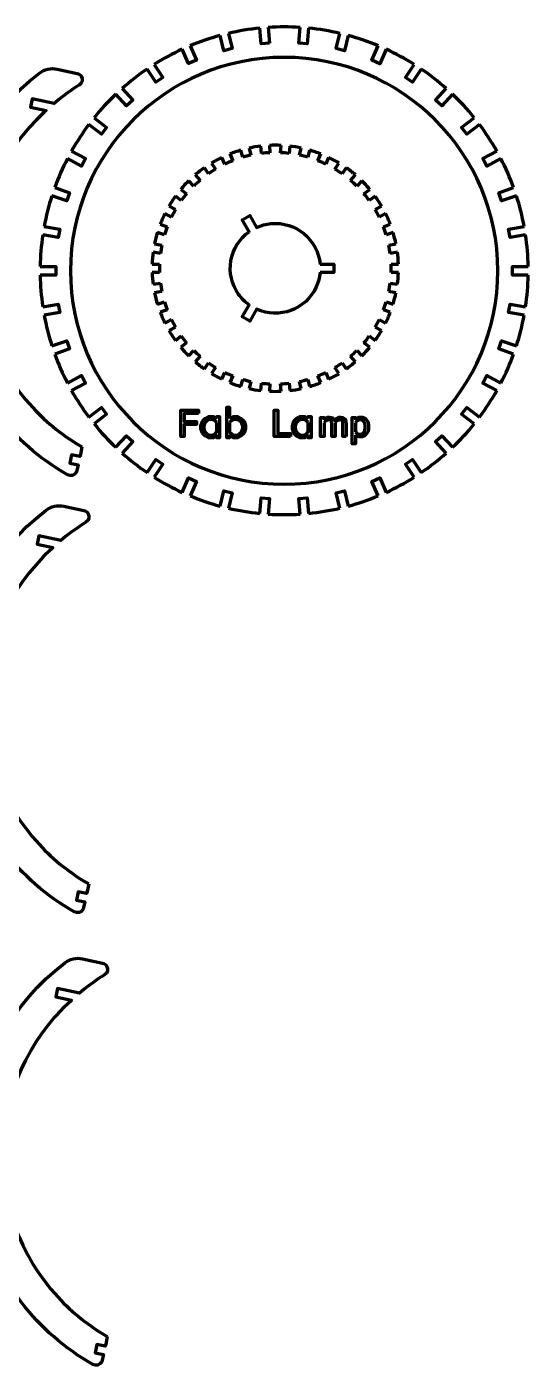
# Model space of a CAD drawing. Extents: x -825 to -144, y -811 to -185.
# Drawn here: x -378 to -144, y -811 to -185 of the extents above; entities that cross this region are included whole.
import ezdxf

# ---------------------------------------------------------------- set-up
doc = ezdxf.new("R2010")
doc.units = 0
doc.layers.add('layer0', color=255, linetype='CONTINUOUS', lineweight=100)
doc.layers.add('layer1', color=5, linetype='CONTINUOUS', lineweight=100)

msp = doc.modelspace()

# ---------------------------------------------------------------- linework, layer by layer
at = {"layer": 'layer0'}
for p, q in [((-265.47, -185.2), (-264.86, -192.53)), ((-364.15, -204.63), (-354.73, -206.64)), ((-277.42, -245.87), (-278.26, -242.55)), ((-274.38, -241.57), (-273.54, -244.88)), ((-268.66, -244.07), (-268.95, -240.66)), ((-264.96, -240.33), (-264.68, -243.74)), ((-259.73, -243.74), (-259.45, -240.33)), ((-255.47, -240.66), (-255.75, -244.07)), ((-250.87, -244.88), (-250.03, -241.57)), ((-246.16, -242.55), (-246.99, -245.87)), ((-291.97, -248.57), (-290.1, -251.43)), ((-285.76, -249.08), (-287.13, -245.95)), ((-283.47, -244.34), (-282.09, -247.47)), ((-242.32, -247.47), (-240.95, -244.34)), ((-237.28, -245.95), (-238.66, -249.08)), ((-234.31, -251.43), (-232.44, -248.57)), ((-299.67, -254.14), (-297.35, -256.66)), ((-293.45, -253.62), (-295.32, -250.76)), ((-229.09, -250.76), (-230.96, -253.62)), ((-227.06, -256.66), (-224.74, -254.14)), ((-306.34, -260.9), (-303.65, -263)), ((-300.3, -259.36), (-302.61, -256.85)), ((-221.8, -256.85), (-224.11, -259.36)), ((-220.77, -263), (-218.07, -260.9)), ((-311.81, -268.67), (-308.81, -270.3)), ((-306.1, -266.16), (-308.8, -264.06)), ((-215.61, -264.06), (-218.31, -266.16)), ((-215.61, -270.3), (-212.6, -268.67)), ((-310.71, -273.81), (-313.72, -272.19)), ((-210.7, -272.19), (-213.7, -273.81)), ((-314, -282.13), (-317.23, -281.02)), ((-315.93, -277.23), (-312.7, -278.34)), ((-211.72, -278.34), (-208.48, -277.23)), ((-207.18, -281.02), (-210.42, -282.13)), ((-318.58, -286.35), (-315.21, -286.92)), ((-209.2, -286.92), (-205.83, -286.35)), ((-315.87, -290.86), (-319.24, -290.3)), ((-205.17, -290.3), (-208.55, -290.86)), ((-319.69, -295.79), (-316.28, -295.79)), ((-316.28, -299.79), (-319.69, -299.79)), ((-208.14, -295.79), (-204.72, -295.79)), ((-204.72, -299.79), (-208.14, -299.79)), ((-319.24, -305.28), (-315.87, -304.72)), ((-208.55, -304.72), (-205.17, -305.28)), ((-315.21, -308.66), (-318.58, -309.22)), ((-205.83, -309.22), (-209.2, -308.66)), ((-317.23, -314.56), (-314, -313.45)), ((-312.7, -317.24), (-315.93, -318.35)), ((-208.48, -318.35), (-211.72, -317.24)), ((-210.42, -313.45), (-207.18, -314.56)), ((-313.72, -323.39), (-310.71, -321.76)), ((-308.81, -325.28), (-311.81, -326.91)), ((-212.6, -326.91), (-215.61, -325.28)), ((-213.7, -321.76), (-210.7, -323.39)), ((-308.8, -331.52), (-306.1, -329.42)), ((-218.31, -329.42), (-215.61, -331.52)), ((-303.65, -332.58), (-306.34, -334.68)), ((-302.61, -338.73), (-300.3, -336.22)), ((-224.11, -336.22), (-221.8, -338.73)), ((-218.07, -334.68), (-220.77, -332.58)), ((-297.35, -338.92), (-299.67, -341.44)), ((-295.32, -344.82), (-293.45, -341.96)), ((-290.1, -344.15), (-291.97, -347.01)), ((-232.44, -347.01), (-234.31, -344.15)), ((-230.96, -341.96), (-229.09, -344.82)), ((-224.74, -341.44), (-227.06, -338.92)), ((-287.13, -349.63), (-285.76, -346.5)), ((-282.09, -348.11), (-283.47, -351.24)), ((-278.26, -353.03), (-277.42, -349.71)), ((-246.99, -349.71), (-246.16, -353.03)), ((-240.95, -351.24), (-242.32, -348.11)), ((-238.66, -346.5), (-237.28, -349.63)), ((-273.54, -350.7), (-274.38, -354.01)), ((-268.95, -354.92), (-268.66, -351.51)), ((-264.68, -351.84), (-264.96, -355.25)), ((-259.45, -355.25), (-259.73, -351.84)), ((-255.75, -351.51), (-255.47, -354.92)), ((-250.03, -354.01), (-250.87, -350.7)), ((-361.02, -408.98), (-351.6, -410.99)), ((-352.31, -620.59), (-342.89, -622.59))]:
    msp.add_line(p, q, dxfattribs=at)
for points in [[(-264.86, -192.53), (-268.85, -192.86), (-269.46, -185.53)], [(-246.64, -185.53), (-247.25, -192.86), (-251.24, -192.53), (-250.63, -185.2)], [(-302.01, -193.77), (-299.05, -200.51), (-302.71, -202.11), (-305.67, -195.38)], [(-284.09, -187.97), (-282.29, -195.1), (-286.16, -196.08), (-287.97, -188.95)], [(-228.13, -188.95), (-229.94, -196.08), (-233.81, -195.1), (-232.01, -187.97)], [(-210.43, -195.38), (-213.39, -202.12), (-217.05, -200.51), (-214.1, -193.77)], [(-318.72, -202.44), (-314.69, -208.6), (-318.04, -210.79), (-322.07, -204.63)], [(-194.03, -204.63), (-198.06, -210.79), (-201.41, -208.6), (-197.38, -202.44)], [(-364.54, -219.89), (-365.47, -220.67), (-375.77, -218.48), (-376.6, -222.39), (-369.17, -223.97), (-370.09, -224.84)], [(-333.78, -213.74), (-328.79, -219.15), (-331.74, -221.86), (-336.72, -216.45)], [(-179.38, -216.45), (-184.36, -221.86), (-187.31, -219.16), (-182.32, -213.74)], [(-346.77, -227.37), (-340.96, -231.89), (-343.42, -235.04), (-349.23, -230.53)], [(-166.87, -230.53), (-172.68, -235.04), (-175.14, -231.89), (-169.33, -227.37)], [(-357.34, -242.95), (-350.87, -246.45), (-352.78, -249.97), (-359.25, -246.47)], [(-156.85, -246.47), (-163.32, -249.97), (-165.23, -246.45), (-158.76, -242.95)], [(-365.21, -260.05), (-358.25, -262.44), (-359.55, -266.23), (-366.51, -263.84)], [(-149.59, -263.84), (-156.55, -266.23), (-157.85, -262.44), (-150.89, -260.06)], [(-274.39, -280.69), (-274.39, -280.69), (-277.61, -275.1), (-277.61, -275.1), (-277.61, -275.1), (-274.15, -273.1), (-274.15, -273.1), (-274.15, -273.1), (-270.93, -278.69), (-270.93, -278.69)], [(-370.15, -278.22), (-362.89, -279.43), (-363.55, -283.38), (-370.81, -282.17)], [(-145.29, -282.17), (-152.55, -283.38), (-153.21, -279.43), (-145.95, -278.22)], [(-372.03, -296.96), (-364.68, -296.96), (-364.68, -300.96), (-372.03, -300.96)], [(-234.86, -295.79), (-234.86, -295.79), (-234.86, -299.79), (-234.86, -299.79), (-234.86, -299.79), (-241.3, -299.79), (-241.3, -299.79)], [(-241.3, -295.79), (-241.3, -295.79), (-234.86, -295.79), (-234.86, -295.79)], [(-144.07, -300.96), (-151.42, -300.96), (-151.42, -296.96), (-144.07, -296.96)], [(-370.81, -315.74), (-363.55, -314.53), (-362.89, -318.48), (-370.15, -319.69)], [(-270.93, -316.89), (-270.93, -316.89), (-274.15, -322.48), (-274.15, -322.48), (-274.15, -322.48), (-277.61, -320.48), (-277.61, -320.48), (-277.61, -320.48), (-274.39, -314.89), (-274.39, -314.89)], [(-145.95, -319.69), (-153.21, -318.48), (-152.55, -314.53), (-145.29, -315.75)], [(-366.51, -334.07), (-359.55, -331.69), (-358.25, -335.47), (-365.21, -337.86)], [(-150.89, -337.86), (-157.85, -335.47), (-156.55, -331.69), (-149.59, -334.08)], [(-359.25, -351.45), (-352.78, -347.95), (-350.87, -351.46), (-357.34, -354.97)], [(-158.76, -354.97), (-165.23, -351.46), (-163.32, -347.95), (-156.85, -351.45)], [(-349.23, -367.39), (-343.42, -362.87), (-340.97, -366.03), (-346.77, -370.54)], [(-169.33, -370.55), (-175.14, -366.03), (-172.68, -362.87), (-166.87, -367.39)], [(-352.49, -381.25), (-353.25, -384.84), (-353.45, -385.77), (-357.36, -384.94), (-358.19, -388.86), (-354.28, -389.69), (-354.84, -392.31)], [(-336.72, -381.46), (-331.74, -376.05), (-328.8, -378.76), (-333.78, -384.17)], [(-182.32, -384.17), (-187.31, -378.76), (-184.36, -376.05), (-179.38, -381.46)], [(-322.07, -393.29), (-318.04, -387.13), (-314.7, -389.31), (-318.72, -395.47)], [(-197.38, -395.47), (-201.41, -389.31), (-198.06, -387.13), (-194.03, -393.29)], [(-305.67, -402.54), (-302.71, -395.8), (-299.05, -397.41), (-302.01, -404.14)], [(-214.1, -404.14), (-217.05, -397.41), (-213.39, -395.8), (-210.43, -402.54)], [(-287.97, -408.96), (-286.17, -401.83), (-282.29, -402.81), (-284.09, -409.94)], [(-269.46, -412.38), (-268.85, -405.05), (-264.86, -405.38), (-265.47, -412.72)], [(-250.63, -412.72), (-251.24, -405.38), (-247.25, -405.05), (-246.65, -412.38)], [(-232.01, -409.94), (-233.81, -402.81), (-229.94, -401.83), (-228.13, -408.96)], [(-361.41, -424.23), (-362.34, -425.02), (-372.65, -422.83), (-373.48, -426.74), (-366.04, -428.32), (-366.96, -429.19)], [(-349.36, -585.6), (-350.12, -589.19), (-350.32, -590.12), (-354.23, -589.29), (-355.06, -593.2), (-351.15, -594.04), (-351.71, -596.65)], [(-352.71, -635.84), (-353.63, -636.63), (-363.94, -634.44), (-364.77, -638.35), (-357.33, -639.93), (-358.26, -640.8)], [(-340.65, -797.21), (-341.41, -800.8), (-341.61, -801.73), (-345.52, -800.9), (-346.36, -804.81), (-342.44, -805.65), (-343, -808.26)]]:
    msp.add_lwpolyline(points, dxfattribs=at)
for points in [[(-269.46, -185.53), (-274.38, -186.02), (-279.27, -186.84), (-284.09, -187.97)], [(-250.63, -185.2), (-255.57, -184.88), (-260.53, -184.88), (-265.47, -185.2)], [(-232.01, -187.97), (-236.83, -186.84), (-241.72, -186.02), (-246.64, -185.53)], [(-287.97, -188.95), (-292.75, -190.25), (-297.44, -191.86), (-302.01, -193.77)], [(-214.1, -193.77), (-218.66, -191.86), (-223.35, -190.25), (-228.13, -188.95)], [(-305.67, -195.38), (-310.17, -197.45), (-314.53, -199.81), (-318.72, -202.44)], [(-197.38, -202.44), (-201.57, -199.81), (-205.93, -197.45), (-210.43, -195.38)], [(-322.07, -204.63), (-326.16, -207.41), (-330.08, -210.45), (-333.78, -213.74)], [(-182.32, -213.74), (-186.02, -210.45), (-189.94, -207.41), (-194.03, -204.63)], [(-336.72, -216.45), (-340.3, -219.87), (-343.66, -223.52), (-346.77, -227.37)], [(-169.33, -227.37), (-172.44, -223.52), (-175.8, -219.87), (-179.38, -216.45)], [(-349.23, -230.53), (-352.2, -234.49), (-354.91, -238.64), (-357.34, -242.95)], [(-158.76, -242.95), (-161.19, -238.64), (-163.9, -234.49), (-166.87, -230.53)], [(-278.26, -242.55), (-280.02, -243.06), (-281.76, -243.66), (-283.47, -244.34)], [(-268.95, -240.66), (-270.77, -240.88), (-272.58, -241.18), (-274.38, -241.57)], [(-264.68, -243.74), (-266.01, -243.8), (-267.34, -243.91), (-268.66, -244.07)], [(-259.45, -240.33), (-261.29, -240.25), (-263.13, -240.25), (-264.96, -240.33)], [(-255.75, -244.07), (-257.07, -243.91), (-258.4, -243.8), (-259.73, -243.74)], [(-250.03, -241.57), (-251.83, -241.18), (-253.64, -240.88), (-255.47, -240.66)], [(-240.95, -244.34), (-242.65, -243.66), (-244.39, -243.06), (-246.16, -242.55)], [(-359.25, -246.47), (-361.53, -250.86), (-363.52, -255.4), (-365.21, -260.05)], [(-287.13, -245.95), (-288.79, -246.74), (-290.4, -247.62), (-291.97, -248.57)], [(-282.09, -247.47), (-283.33, -247.96), (-284.56, -248.5), (-285.76, -249.08)], [(-273.54, -244.88), (-274.84, -245.16), (-276.14, -245.49), (-277.42, -245.87)], [(-246.99, -245.87), (-248.27, -245.49), (-249.57, -245.16), (-250.87, -244.88)], [(-238.66, -249.08), (-239.86, -248.5), (-241.08, -247.96), (-242.32, -247.47)], [(-232.44, -248.57), (-234.01, -247.62), (-235.63, -246.74), (-237.28, -245.95)], [(-150.89, -260.06), (-152.58, -255.4), (-154.57, -250.86), (-156.85, -246.47)], [(-297.35, -256.66), (-298.37, -257.52), (-299.35, -258.43), (-300.3, -259.36)], [(-295.32, -250.76), (-296.83, -251.81), (-298.28, -252.94), (-299.67, -254.14)], [(-290.1, -251.43), (-291.25, -252.12), (-292.36, -252.85), (-293.45, -253.62)], [(-230.96, -253.62), (-232.05, -252.85), (-233.16, -252.12), (-234.31, -251.43)], [(-224.74, -254.14), (-226.14, -252.94), (-227.59, -251.81), (-229.09, -250.76)], [(-224.11, -259.36), (-225.06, -258.43), (-226.04, -257.52), (-227.06, -256.66)], [(-302.61, -256.85), (-303.92, -258.14), (-305.17, -259.49), (-306.34, -260.9)], [(-218.07, -260.9), (-219.25, -259.49), (-220.49, -258.14), (-221.8, -256.85)], [(-366.51, -263.84), (-368.03, -268.55), (-369.25, -273.35), (-370.15, -278.22)], [(-308.8, -264.06), (-309.88, -265.55), (-310.88, -267.09), (-311.81, -268.67)], [(-303.65, -263), (-304.5, -264.02), (-305.32, -265.08), (-306.1, -266.16)], [(-218.31, -266.16), (-219.09, -265.08), (-219.91, -264.02), (-220.77, -263)], [(-212.6, -268.67), (-213.53, -267.09), (-214.53, -265.55), (-215.61, -264.06)], [(-145.95, -278.22), (-146.85, -273.35), (-148.07, -268.55), (-149.59, -263.84)], [(-313.72, -272.19), (-314.54, -273.83), (-315.27, -275.52), (-315.93, -277.23)], [(-308.81, -270.3), (-309.48, -271.45), (-310.12, -272.62), (-310.71, -273.81)], [(-213.7, -273.81), (-214.29, -272.62), (-214.93, -271.45), (-215.61, -270.3)], [(-208.48, -277.23), (-209.14, -275.52), (-209.88, -273.83), (-210.7, -272.19)], [(-317.23, -281.02), (-317.76, -282.77), (-318.22, -284.55), (-318.58, -286.35)], [(-312.7, -278.34), (-313.18, -279.59), (-313.61, -280.85), (-314, -282.13)], [(-210.42, -282.13), (-210.8, -280.85), (-211.24, -279.59), (-211.72, -278.34)], [(-205.83, -286.35), (-206.2, -284.55), (-206.65, -282.77), (-207.18, -281.02)], [(-370.81, -282.17), (-371.54, -287.07), (-371.95, -292.01), (-372.03, -296.96)], [(-315.21, -286.92), (-315.48, -288.22), (-315.7, -289.54), (-315.87, -290.86)], [(-208.55, -290.86), (-208.72, -289.54), (-208.94, -288.22), (-209.2, -286.92)], [(-144.07, -296.96), (-144.16, -292.01), (-144.56, -287.07), (-145.29, -282.17)], [(-319.24, -290.3), (-319.48, -292.12), (-319.63, -293.95), (-319.69, -295.79)], [(-204.72, -295.79), (-204.78, -293.95), (-204.93, -292.12), (-205.17, -290.3)], [(-319.69, -299.79), (-319.63, -301.63), (-319.48, -303.46), (-319.24, -305.28)], [(-316.28, -295.79), (-316.32, -297.12), (-316.32, -298.46), (-316.28, -299.79)], [(-208.14, -299.79), (-208.09, -298.46), (-208.09, -297.12), (-208.14, -295.79)], [(-205.17, -305.28), (-204.93, -303.46), (-204.78, -301.63), (-204.72, -299.79)], [(-372.03, -300.96), (-371.95, -305.91), (-371.54, -310.85), (-370.81, -315.74)], [(-315.87, -304.72), (-315.7, -306.04), (-315.48, -307.36), (-315.21, -308.66)], [(-209.2, -308.66), (-208.94, -307.36), (-208.72, -306.04), (-208.55, -304.72)], [(-145.29, -315.75), (-144.56, -310.85), (-144.16, -305.91), (-144.07, -300.96)], [(-318.58, -309.22), (-318.22, -311.03), (-317.76, -312.81), (-317.23, -314.56)], [(-207.18, -314.56), (-206.65, -312.81), (-206.2, -311.03), (-205.83, -309.22)], [(-315.93, -318.35), (-315.27, -320.06), (-314.54, -321.75), (-313.72, -323.39)], [(-314, -313.45), (-313.61, -314.73), (-313.18, -315.99), (-312.7, -317.24)], [(-211.72, -317.24), (-211.24, -315.99), (-210.8, -314.73), (-210.42, -313.45)], [(-210.7, -323.39), (-209.88, -321.75), (-209.14, -320.06), (-208.48, -318.35)], [(-370.15, -319.69), (-369.25, -324.56), (-368.03, -329.36), (-366.51, -334.07)], [(-310.71, -321.76), (-310.12, -322.96), (-309.48, -324.13), (-308.81, -325.28)], [(-215.61, -325.28), (-214.93, -324.13), (-214.29, -322.96), (-213.7, -321.76)], [(-149.59, -334.08), (-148.07, -329.37), (-146.85, -324.56), (-145.95, -319.69)], [(-311.81, -326.91), (-310.88, -328.49), (-309.88, -330.03), (-308.8, -331.52)], [(-306.1, -329.42), (-305.32, -330.5), (-304.5, -331.56), (-303.65, -332.58)], [(-220.77, -332.58), (-219.91, -331.56), (-219.09, -330.5), (-218.31, -329.42)], [(-215.61, -331.52), (-214.53, -330.03), (-213.53, -328.49), (-212.6, -326.91)], [(-365.21, -337.86), (-363.52, -342.51), (-361.53, -347.05), (-359.25, -351.45)], [(-306.34, -334.68), (-305.17, -336.09), (-303.92, -337.44), (-302.61, -338.73)], [(-300.3, -336.22), (-299.35, -337.15), (-298.37, -338.06), (-297.35, -338.92)], [(-227.06, -338.92), (-226.04, -338.06), (-225.06, -337.15), (-224.11, -336.22)], [(-221.8, -338.73), (-220.49, -337.44), (-219.25, -336.09), (-218.07, -334.68)], [(-156.85, -351.45), (-154.57, -347.05), (-152.58, -342.51), (-150.89, -337.86)], [(-299.67, -341.44), (-298.28, -342.64), (-296.83, -343.77), (-295.32, -344.82)], [(-293.45, -341.96), (-292.36, -342.73), (-291.25, -343.46), (-290.1, -344.15)], [(-234.31, -344.15), (-233.16, -343.46), (-232.05, -342.73), (-230.96, -341.96)], [(-229.09, -344.82), (-227.59, -343.77), (-226.14, -342.64), (-224.74, -341.44)], [(-291.97, -347.01), (-290.4, -347.96), (-288.79, -348.84), (-287.13, -349.63)], [(-285.76, -346.5), (-284.56, -347.08), (-283.33, -347.62), (-282.09, -348.11)], [(-277.42, -349.71), (-276.14, -350.09), (-274.84, -350.42), (-273.54, -350.7)], [(-250.87, -350.7), (-249.57, -350.42), (-248.27, -350.09), (-246.99, -349.71)], [(-242.32, -348.11), (-241.08, -347.62), (-239.86, -347.08), (-238.66, -346.5)], [(-237.28, -349.63), (-235.63, -348.84), (-234.01, -347.96), (-232.44, -347.01)], [(-357.34, -354.97), (-354.91, -359.28), (-352.2, -363.43), (-349.23, -367.39)], [(-283.47, -351.24), (-281.76, -351.92), (-280.02, -352.52), (-278.26, -353.03)], [(-274.38, -354.01), (-272.58, -354.4), (-270.77, -354.7), (-268.95, -354.92)], [(-268.66, -351.51), (-267.34, -351.67), (-266.01, -351.78), (-264.68, -351.84)], [(-264.96, -355.25), (-263.13, -355.33), (-261.29, -355.33), (-259.45, -355.25)], [(-259.73, -351.84), (-258.4, -351.78), (-257.07, -351.67), (-255.75, -351.51)], [(-255.47, -354.92), (-253.64, -354.7), (-251.83, -354.4), (-250.03, -354.01)], [(-246.16, -353.03), (-244.39, -352.52), (-242.65, -351.92), (-240.95, -351.24)], [(-166.87, -367.39), (-163.9, -363.43), (-161.19, -359.28), (-158.76, -354.97)], [(-346.77, -370.54), (-343.66, -374.4), (-340.3, -378.04), (-336.72, -381.46)], [(-179.38, -381.46), (-175.8, -378.05), (-172.44, -374.4), (-169.33, -370.55)], [(-333.78, -384.17), (-330.08, -387.46), (-326.16, -390.5), (-322.07, -393.29)], [(-194.03, -393.29), (-189.94, -390.51), (-186.03, -387.46), (-182.32, -384.17)], [(-318.72, -395.47), (-314.53, -398.11), (-310.17, -400.47), (-305.67, -402.54)], [(-210.43, -402.54), (-205.93, -400.47), (-201.57, -398.11), (-197.38, -395.47)], [(-302.01, -404.14), (-297.44, -406.05), (-292.75, -407.66), (-287.97, -408.96)], [(-228.13, -408.96), (-223.35, -407.66), (-218.67, -406.05), (-214.1, -404.14)], [(-284.09, -409.94), (-279.27, -411.07), (-274.38, -411.89), (-269.46, -412.38)], [(-265.47, -412.72), (-260.53, -413.04), (-255.57, -413.04), (-250.63, -412.72)], [(-246.65, -412.38), (-241.72, -411.89), (-236.83, -411.07), (-232.01, -409.94)]]:
    msp.add_open_spline(points, degree=3, dxfattribs=at)
for points, knots in [([(-258.05, -199.17), (-202.94, -199.17), (-158.26, -243.85), (-158.26, -298.96), (-158.26, -298.96), (-158.26, -354.07), (-202.94, -398.74), (-258.05, -398.74), (-258.05, -398.74), (-313.16, -398.74), (-357.84, -354.07), (-357.84, -298.96), (-357.84, -298.96), (-357.84, -243.85), (-313.16, -199.17), (-258.05, -199.17)], [0, 0, 0, 0, 0.25, 0.25, 0.25, 0.25, 0.5, 0.5, 0.5, 0.5, 0.75, 0.75, 0.75, 0.75, 1, 1, 1, 1]), ([(-354.84, -392.31), (-354.9, -392.61), (-355.01, -392.9), (-355.17, -393.17), (-355.17, -393.17), (-355.99, -394.61), (-357.82, -395.11), (-359.26, -394.29), (-359.26, -394.29), (-372.16, -386.91), (-383.48, -377.06), (-392.58, -365.31), (-392.58, -365.31), (-430.84, -315.87), (-421.78, -244.77), (-372.35, -206.51), (-372.35, -206.51), (-370.02, -204.71), (-367.02, -204.02), (-364.15, -204.63)], [0, 0, 0, 0, 0.2, 0.2, 0.2, 0.2, 0.4, 0.4, 0.4, 0.4, 0.6, 0.6, 0.6, 0.6, 0.8, 0.8, 0.8, 0.8, 1, 1, 1, 1]), ([(-354.73, -206.64), (-353.93, -206.81), (-353.24, -207.29), (-352.81, -207.98), (-352.81, -207.98), (-352.81, -207.98), (-352.81, -207.98), (-352.81, -207.98)], [0, 0, 0, 0, 0.5, 0.5, 0.5, 0.5, 1, 1, 1, 1]), ([(-352.81, -207.98), (-351.93, -209.39), (-352.36, -211.24), (-353.76, -212.12), (-353.76, -212.12), (-357.52, -214.46), (-361.13, -217.06), (-364.54, -219.89)], [0, 0, 0, 0, 0.5, 0.5, 0.5, 0.5, 1, 1, 1, 1]), ([(-370.09, -224.84), (-409.71, -261.47), (-412.13, -323.28), (-375.5, -362.89), (-375.5, -362.89), (-368.8, -370.14), (-361.04, -376.33), (-352.49, -381.25)], [0, 0, 0, 0, 0.5, 0.5, 0.5, 0.5, 1, 1, 1, 1]), ([(-274.39, -314.89), (-276.29, -313.54), (-277.96, -311.88), (-279.31, -309.97), (-279.31, -309.97), (-286.04, -300.53), (-283.84, -287.42), (-274.39, -280.69)], [0, 0, 0, 0, 0.5, 0.5, 0.5, 0.5, 1, 1, 1, 1]), ([(-270.93, -278.69), (-268.8, -277.72), (-266.53, -277.11), (-264.21, -276.89), (-264.21, -276.89), (-252.66, -275.78), (-242.41, -284.24), (-241.3, -295.79)], [0, 0, 0, 0, 0.5, 0.5, 0.5, 0.5, 1, 1, 1, 1]), ([(-241.3, -299.79), (-241.52, -302.11), (-242.13, -304.39), (-243.1, -306.51), (-243.1, -306.51), (-247.92, -317.06), (-260.38, -321.71), (-270.93, -316.89)], [0, 0, 0, 0, 0.5, 0.5, 0.5, 0.5, 1, 1, 1, 1]), ([(-351.71, -596.65), (-351.77, -596.96), (-351.88, -597.25), (-352.04, -597.52), (-352.04, -597.52), (-352.86, -598.96), (-354.69, -599.46), (-356.13, -598.63), (-356.13, -598.63), (-369.03, -591.26), (-380.36, -581.41), (-389.45, -569.65), (-389.45, -569.65), (-427.72, -520.22), (-418.66, -449.12), (-369.22, -410.86), (-369.22, -410.86), (-366.89, -409.06), (-363.89, -408.37), (-361.02, -408.98)], [0, 0, 0, 0, 0.2, 0.2, 0.2, 0.2, 0.4, 0.4, 0.4, 0.4, 0.6, 0.6, 0.6, 0.6, 0.8, 0.8, 0.8, 0.8, 1, 1, 1, 1]), ([(-349.68, -412.33), (-348.8, -413.74), (-349.23, -415.59), (-350.64, -416.46), (-350.64, -416.46), (-354.4, -418.81), (-358, -421.41), (-361.41, -424.23)], [0, 0, 0, 0, 0.5, 0.5, 0.5, 0.5, 1, 1, 1, 1]), ([(-351.6, -410.99), (-350.8, -411.15), (-350.11, -411.64), (-349.68, -412.33), (-349.68, -412.33), (-349.68, -412.33), (-349.68, -412.33), (-349.68, -412.33)], [0, 0, 0, 0, 0.5, 0.5, 0.5, 0.5, 1, 1, 1, 1]), ([(-366.96, -429.19), (-406.58, -465.82), (-409, -527.63), (-372.37, -567.24), (-372.37, -567.24), (-365.67, -574.49), (-357.91, -580.68), (-349.36, -585.6)], [0, 0, 0, 0, 0.5, 0.5, 0.5, 0.5, 1, 1, 1, 1]), ([(-343, -808.26), (-343.06, -808.57), (-343.18, -808.86), (-343.33, -809.13), (-343.33, -809.13), (-344.15, -810.57), (-345.99, -811.07), (-347.42, -810.24), (-347.42, -810.24), (-360.33, -802.87), (-371.65, -793.02), (-380.74, -781.26), (-380.74, -781.26), (-419.01, -731.83), (-409.95, -660.73), (-360.51, -622.47), (-360.51, -622.47), (-358.18, -620.67), (-355.19, -619.98), (-352.31, -620.59)], [0, 0, 0, 0, 0.2, 0.2, 0.2, 0.2, 0.4, 0.4, 0.4, 0.4, 0.6, 0.6, 0.6, 0.6, 0.8, 0.8, 0.8, 0.8, 1, 1, 1, 1]), ([(-340.97, -623.94), (-340.09, -625.35), (-340.52, -627.2), (-341.93, -628.07), (-341.93, -628.07), (-345.69, -630.42), (-349.29, -633.02), (-352.71, -635.84)], [0, 0, 0, 0, 0.5, 0.5, 0.5, 0.5, 1, 1, 1, 1]), ([(-342.89, -622.59), (-342.09, -622.76), (-341.4, -623.25), (-340.97, -623.94), (-340.97, -623.94), (-340.97, -623.94), (-340.97, -623.94), (-340.97, -623.94)], [0, 0, 0, 0, 0.5, 0.5, 0.5, 0.5, 1, 1, 1, 1]), ([(-358.26, -640.8), (-397.87, -677.43), (-400.29, -739.24), (-363.66, -778.85), (-363.66, -778.85), (-356.96, -786.1), (-349.2, -792.28), (-340.65, -797.21)], [0, 0, 0, 0, 0.5, 0.5, 0.5, 0.5, 1, 1, 1, 1])]:
    msp.add_open_spline(points, degree=3, knots=knots, dxfattribs=at)
at = {"layer": 'layer1'}
for p, q in [((-229.05, -370.62), (-229.05, -376.4)), ((-224.78, -370.1), (-224.78, -374.3))]:
    msp.add_line(p, q, dxfattribs=at)
for points in [[(-283.51, -368.05), (-283.31, -367.85), (-281.84, -367.11), (-279.69, -367.11), (-278.22, -367.85), (-276.79, -369.25), (-276.09, -371.35), (-276.09, -372.8), (-276.79, -374.9), (-278.22, -376.3), (-279.69, -377.03), (-281.84, -377.03), (-283.31, -376.3), (-283.51, -376.09), (-283.51, -377.03), (-284.81, -377.03), (-284.81, -362.78), (-283.51, -362.78), (-283.51, -368.05)], [(-298.09, -365.63), (-304.72, -365.63), (-304.72, -369.41), (-298.97, -369.41), (-298.97, -370.87), (-304.72, -370.87), (-304.72, -376.4), (-306.33, -376.4), (-306.33, -364.18), (-298.09, -364.18), (-298.09, -365.63)], [(-289.51, -368.05), (-289.51, -367.11), (-288.22, -367.11), (-288.22, -377.06), (-289.51, -377.06), (-289.51, -376.13), (-289.72, -376.33), (-291.19, -377.06), (-293.34, -377.06), (-294.81, -376.33), (-296.21, -374.9), (-296.9, -372.8), (-296.9, -371.38), (-296.21, -369.28), (-294.81, -367.85), (-293.34, -367.11), (-291.19, -367.11), (-289.72, -367.85), (-289.51, -368.05)], [(-289.51, -369.88), (-290.49, -368.91), (-291.48, -368.41), (-293.01, -368.41), (-294.04, -368.91), (-295.08, -369.98), (-295.61, -371.57), (-295.61, -372.61), (-295.08, -374.2), (-294.04, -375.27), (-293.01, -375.77), (-291.48, -375.77), (-290.49, -375.27), (-289.51, -374.3), (-289.51, -369.88)], [(-283.51, -369.88), (-283.51, -374.27), (-282.54, -375.24), (-281.52, -375.77), (-279.98, -375.77), (-278.99, -375.24), (-277.92, -374.2), (-277.39, -372.61), (-277.39, -371.57), (-277.92, -369.95), (-278.99, -368.91), (-279.98, -368.41), (-281.52, -368.41), (-282.54, -368.91), (-283.51, -369.88)], [(-255.1, -376.4), (-262.66, -376.4), (-262.66, -364.18), (-261.04, -364.18), (-261.04, -374.95), (-255.1, -374.95), (-255.1, -376.4)], [(-246.81, -368.05), (-246.81, -367.11), (-245.51, -367.11), (-245.51, -377.06), (-246.81, -377.06), (-246.81, -376.13), (-247.01, -376.33), (-248.48, -377.06), (-250.63, -377.06), (-252.1, -376.33), (-253.5, -374.9), (-254.2, -372.8), (-254.2, -371.38), (-253.5, -369.28), (-252.1, -367.85), (-250.63, -367.11), (-248.48, -367.11), (-247.01, -367.85), (-246.81, -368.05)], [(-246.81, -369.88), (-247.78, -368.91), (-248.77, -368.41), (-250.31, -368.41), (-251.33, -368.91), (-252.37, -369.98), (-252.9, -371.57), (-252.9, -372.61), (-252.37, -374.2), (-251.33, -375.27), (-250.31, -375.77), (-248.77, -375.77), (-247.78, -375.27), (-246.81, -374.3), (-246.81, -369.88)], [(-239.42, -370.07), (-239.42, -376.4), (-241, -376.4), (-241, -367.56), (-239.42, -367.56), (-239.42, -368.68)], [(-224.78, -375.72), (-224.78, -379.8), (-226.35, -379.8), (-226.35, -367.56), (-224.78, -367.56), (-224.78, -368.61)], [(-234.24, -370.07), (-234.24, -376.4), (-235.81, -376.4), (-235.81, -370.68)], [(-229.05, -376.4), (-230.62, -376.4), (-230.62, -370.68)]]:
    msp.add_lwpolyline(points, dxfattribs=at)
for points, knots in [([(-239.42, -368.68), (-238.68, -367.8), (-237.85, -367.36), (-236.95, -367.36), (-236.95, -367.36), (-235.65, -367.36), (-234.83, -367.89), (-234.47, -368.96), (-234.47, -368.96), (-233.88, -368.26), (-233.38, -367.82), (-232.97, -367.64), (-232.97, -367.64), (-232.56, -367.45), (-232.16, -367.36), (-231.76, -367.36), (-231.76, -367.36), (-229.95, -367.36), (-229.05, -368.44), (-229.05, -370.62)], [0, 0, 0, 0, 0.2, 0.2, 0.2, 0.2, 0.4, 0.4, 0.4, 0.4, 0.6, 0.6, 0.6, 0.6, 0.8, 0.8, 0.8, 0.8, 1, 1, 1, 1]), ([(-235.81, -370.68), (-235.81, -369.95), (-235.91, -369.43), (-236.12, -369.11), (-236.12, -369.11), (-236.33, -368.8), (-236.69, -368.65), (-237.19, -368.65), (-237.19, -368.65), (-237.95, -368.65), (-238.7, -369.12), (-239.42, -370.07)], [0, 0, 0, 0, 0.333333, 0.333333, 0.333333, 0.333333, 0.666667, 0.666667, 0.666667, 0.666667, 1, 1, 1, 1]), ([(-230.62, -370.68), (-230.62, -369.95), (-230.73, -369.43), (-230.94, -369.11), (-230.94, -369.11), (-231.15, -368.8), (-231.5, -368.65), (-232, -368.65), (-232, -368.65), (-232.76, -368.65), (-233.51, -369.12), (-234.24, -370.07)], [0, 0, 0, 0, 0.333333, 0.333333, 0.333333, 0.333333, 0.666667, 0.666667, 0.666667, 0.666667, 1, 1, 1, 1]), ([(-224.78, -368.61), (-224.08, -367.78), (-223.24, -367.36), (-222.25, -367.36), (-222.25, -367.36), (-221.1, -367.36), (-220.2, -367.77), (-219.57, -368.59), (-219.57, -368.59), (-218.94, -369.41), (-218.62, -370.51), (-218.62, -371.91), (-218.62, -371.91), (-218.62, -373.36), (-218.97, -374.5), (-219.68, -375.34), (-219.68, -375.34), (-220.39, -376.19), (-221.28, -376.61), (-222.36, -376.61), (-222.36, -376.61), (-223.32, -376.61), (-224.12, -376.31), (-224.78, -375.72)], [0, 0, 0, 0, 0.166667, 0.166667, 0.166667, 0.166667, 0.333333, 0.333333, 0.333333, 0.333333, 0.5, 0.5, 0.5, 0.5, 0.666667, 0.666667, 0.666667, 0.666667, 0.833333, 0.833333, 0.833333, 0.833333, 1, 1, 1, 1]), ([(-224.78, -374.3), (-224.11, -375.02), (-223.33, -375.37), (-222.46, -375.37), (-222.46, -375.37), (-221.78, -375.37), (-221.25, -375.08), (-220.85, -374.5), (-220.85, -374.5), (-220.45, -373.92), (-220.25, -373.06), (-220.25, -371.91), (-220.25, -371.91), (-220.25, -370.82), (-220.43, -369.99), (-220.81, -369.43), (-220.81, -369.43), (-221.19, -368.86), (-221.72, -368.58), (-222.4, -368.58), (-222.4, -368.58), (-223.27, -368.58), (-224.06, -369.09), (-224.78, -370.1)], [0, 0, 0, 0, 0.166667, 0.166667, 0.166667, 0.166667, 0.333333, 0.333333, 0.333333, 0.333333, 0.5, 0.5, 0.5, 0.5, 0.666667, 0.666667, 0.666667, 0.666667, 0.833333, 0.833333, 0.833333, 0.833333, 1, 1, 1, 1])]:
    msp.add_open_spline(points, degree=3, knots=knots, dxfattribs=at)

doc.saveas('drawing.dxf')
